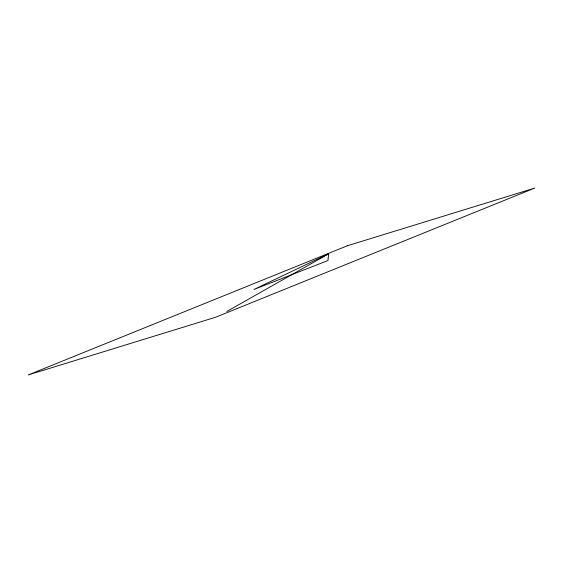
<?xml version="1.0" encoding="UTF-8"?>
<svg xmlns="http://www.w3.org/2000/svg" width="563" height="563" viewBox="0 0 563 563"><rect width="100%" height="100%" fill="white"/><g stroke="black" fill="none" stroke-linecap="round" stroke-linejoin="round"><path stroke-width="0.84" d="M226.826 311.466L328.468 253.906M328.63 253.814L327.99 260.521L253.941 289.466L328.63 253.814M347.265 245.799L28.15 374.965L215.735 317.201L534.85 188.035L347.265 245.799"/></g></svg>
